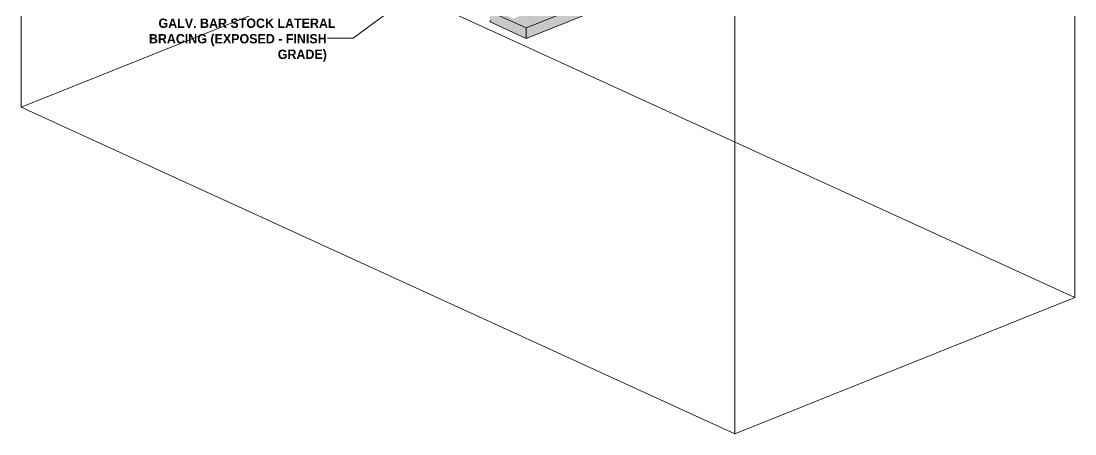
# Model space of a CAD drawing. Header units: inches. Extents: x -8719 to -3484, y -2874 to 4085.
# Drawn here: x -4757 to -3484, y 2593 to 3091 of the extents above; entities that cross this region are included whole.
import ezdxf

# ---------------------------------------------------------------- set-up
doc = ezdxf.new("R2010")
doc.units = ezdxf.units.IN
doc.header["$MEASUREMENT"] = 0
for name, color, linetype, lineweight in [('G-ANNO-SYMB', 111, 'Continuous', 9), ('G-ANNO-TEXT', 231, 'Continuous', 9), ('S-FNDN', 32, 'Continuous', 13)]:
    doc.layers.add(name, color=color, linetype=linetype, lineweight=lineweight)
doc.styles.add('Century Gothic_B', font='GOTHICB.TTF', dxfattribs={"height": 11.25})

msp = doc.modelspace()

# ---------------------------------------------------------------- hatches: boundary and pattern name
at = {"layer": 'S-FNDN'}
for points in [[(-4146.6, 3083.1), (-3907.8, 3178.7), (-3940, 3193.4), (-3940, 3183.4), (-4162, 3094.5), (-4185.3, 3105.1), (-4190.4, 3103.1), (-4152.4, 3085.7)], [(-4146.6, 3070.5), (-3907.8, 3166), (-3907.8, 3178.7), (-4146.6, 3083.1)], [(-4146.6, 3070.5), (-4146.6, 3083.1), (-4190.4, 3103.1), (-4190.4, 3090.4), (-4158.4, 3075.8)]]:
    msp.add_hatch(color=256, dxfattribs=at).paths.add_polyline_path(points, flags=0)

# ---------------------------------------------------------------- linework, layer by layer
at = {"layer": 'G-ANNO-SYMB'}
for p, q in [((-4757.1, 3920.1), (-4757.1, 2987.3)), ((-3483.6, 2757.5), (-3483.6, 3690.3)), ((-3894.7, 3525.8), (-3894.7, 2593)), ((-4757.1, 2987.3), (-4345.9, 3151.8)), ((-3483.6, 2757.5), (-4345.9, 3151.8)), ((-4757.1, 2987.3), (-3894.7, 2593)), ((-3894.7, 2593), (-3483.6, 2757.5))]:
    msp.add_line(p, q, dxfattribs=at)
at = {"layer": 'G-ANNO-TEXT'}
for p, q in [((-4057, 3290.8), (-4355.8, 3070.7)), ((-4355.8, 3070.7), (-4386.6, 3070.7))]:
    msp.add_line(p, q, dxfattribs=at)
at = {"layer": 'S-FNDN'}
for p, q in [((-4380.1, 3189.9), (-4146.6, 3083.1)), ((-4146.6, 3083.1), (-3907.8, 3178.7)), ((-4146.6, 3070.5), (-3907.8, 3166)), ((-4190.4, 3090.4), (-4190.4, 3092.3)), ((-4146.6, 3070.5), (-4190.4, 3090.4)), ((-4146.6, 3083.1), (-4146.6, 3070.5))]:
    msp.add_line(p, q, dxfattribs=at)

# ---------------------------------------------------------------- texts
at = {"layer": 'G-ANNO-TEXT', "char_height": 11.25, "attachment_point": 1, "style": 'Century Gothic_B'}
for s, insert, width in [('GALV. BAR STOCK LATERAL', (-4591, 3094.4), 247.702), ('BRACING (EXPOSED - FINISH', (-4602.6, 3075.7), 261.716), ('GRADE)', (-4446.9, 3056.9), 73.099)]:
    msp.add_mtext(s, dxfattribs=dict(at, insert=insert, width=width))

doc.saveas('drawing.dxf')
